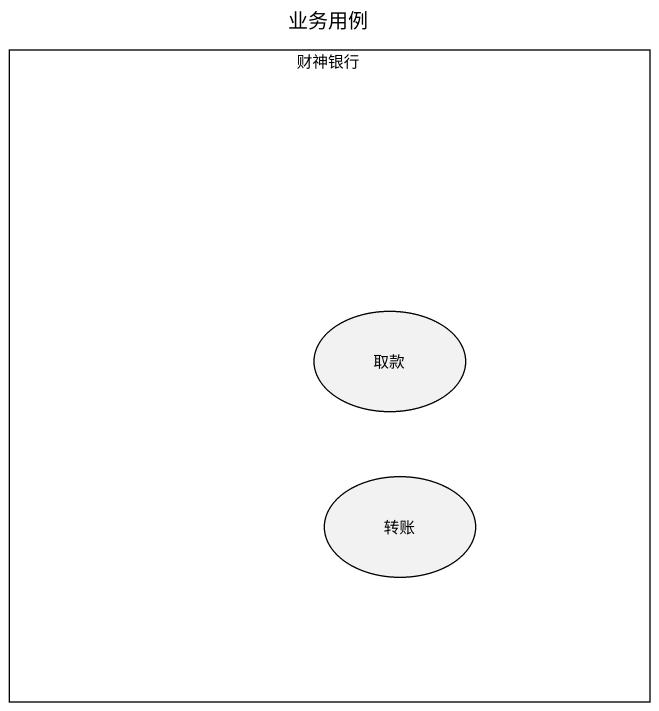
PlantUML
@startuml
title 业务用例
rectangle 财神银行 {
  usecase 取款
  usecase 转账
}
@enduml
